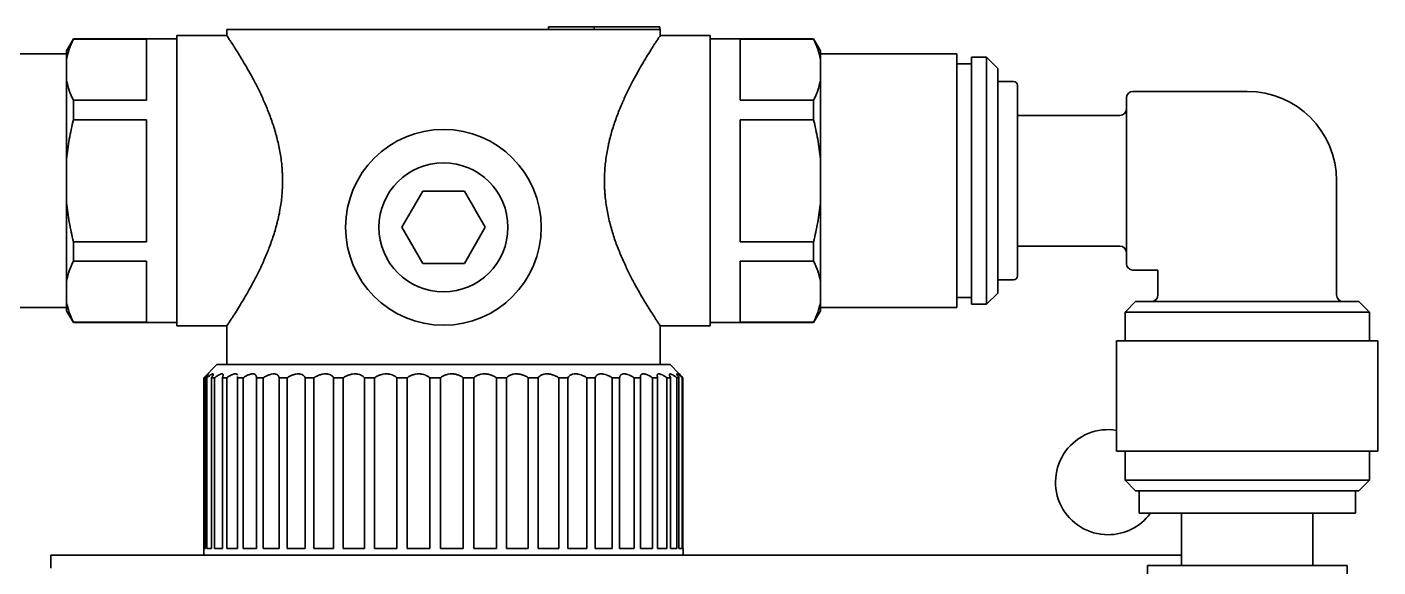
# Model space of a CAD drawing. Extents: x 6336 to 10269, y -393 to 2899.
# Drawn here: x 8598.8 to 8701.6, y 2146.5 to 2187.6 of the extents above; entities that cross this region are included whole.
import ezdxf

# ---------------------------------------------------------------- set-up
doc = ezdxf.new("R2010")
doc.units = 0
doc.header["$LTSCALE"] = 5
doc.layers.add('1', color=7, linetype='CONTINUOUS', true_color=0xffffff)

msp = doc.modelspace()

# ---------------------------------------------------------------- linework, layer by layer
at = {"layer": '1', "color": 7, "linetype": 'Continuous', "lineweight": 35}
for p, q in [((8610.17, 2164.88), (8610.17, 2186.98)), ((8613.97, 2186.98), (8610.17, 2186.98)), ((8646.94, 2187.43), (8613.97, 2187.43)), ((8613.97, 2187.43), (8613.97, 2186.98)), ((8638.48, 2187.63), (8641.94, 2187.63)), ((8638.48, 2187.43), (8638.48, 2187.63)), ((8641.94, 2187.63), (8646.94, 2187.63)), ((8641.94, 2187.43), (8641.94, 2187.63)), ((8646.94, 2187.63), (8646.94, 2187.43)), ((8646.94, 2187.43), (8646.97, 2187.43)), ((8646.97, 2186.98), (8646.97, 2187.43)), ((8650.77, 2186.98), (8646.97, 2186.98)), ((8650.77, 2175.93), (8650.77, 2186.98)), ((8602.3, 2186.73), (8601.77, 2185.82)), ((8601.77, 2185.82), (8601.77, 2185.2)), ((8602.3, 2186.73), (8602.3, 2186.69)), ((8610.17, 2186.73), (8602.3, 2186.73)), ((8607.87, 2186.69), (8602.3, 2186.69)), ((8607.87, 2182.05), (8607.87, 2186.69)), ((8658.65, 2186.73), (8650.77, 2186.73)), ((8653.07, 2186.69), (8653.07, 2182.05)), ((8653.07, 2186.69), (8658.65, 2186.69)), ((8659.17, 2185.82), (8658.65, 2186.73)), ((8658.65, 2186.69), (8658.65, 2186.73)), ((8659.17, 2185.82), (8659.17, 2185.2)), ((8601.77, 2185.58), (8591.37, 2185.58)), ((8601.77, 2183.54), (8601.77, 2185.2)), ((8669.57, 2185.58), (8659.17, 2185.58)), ((8659.17, 2185.2), (8659.17, 2183.54)), ((8669.57, 2166.28), (8669.57, 2185.58)), ((8670.67, 2184.83), (8669.57, 2184.83)), ((8670.67, 2166.53), (8670.67, 2185.33)), ((8671.82, 2185.33), (8670.67, 2185.33)), ((8671.82, 2166.53), (8671.82, 2185.33)), ((8672.67, 2184.48), (8671.82, 2185.33)), ((8672.67, 2167.38), (8672.67, 2184.48)), ((8601.77, 2183.54), (8601.77, 2177.59)), ((8659.17, 2177.59), (8659.17, 2183.54)), ((8673.87, 2183.48), (8672.67, 2183.48)), ((8674.17, 2183.18), (8674.17, 2168.68)), ((8691.67, 2182.73), (8682.97, 2182.73)), ((8602.3, 2182.05), (8607.87, 2182.05)), ((8602.3, 2182.05), (8602.3, 2180.57)), ((8658.65, 2182.05), (8653.07, 2182.05)), ((8658.65, 2180.57), (8658.65, 2182.05)), ((8682.47, 2169.63), (8682.47, 2182.23)), ((8681.97, 2180.9), (8674.17, 2180.9)), ((8602.3, 2180.57), (8607.87, 2180.57)), ((8607.87, 2171.28), (8607.87, 2180.57)), ((8653.07, 2180.57), (8653.07, 2171.28)), ((8653.07, 2180.57), (8658.65, 2180.57)), ((8601.77, 2174.26), (8601.77, 2177.59)), ((8659.17, 2177.59), (8659.17, 2174.26)), ((8650.77, 2164.88), (8650.77, 2175.93)), ((8698.47, 2167.23), (8698.47, 2175.93)), ((8627.3, 2172.38), (8628.89, 2175.13)), ((8628.89, 2175.13), (8632.06, 2175.13)), ((8632.06, 2175.13), (8633.65, 2172.38)), ((8601.77, 2174.26), (8601.77, 2168.32)), ((8659.17, 2168.32), (8659.17, 2174.26)), ((8628.89, 2169.63), (8627.3, 2172.38)), ((8633.65, 2172.38), (8632.06, 2169.63)), ((8607.87, 2171.28), (8602.3, 2171.28)), ((8602.3, 2171.28), (8602.3, 2169.8)), ((8658.65, 2171.28), (8653.07, 2171.28)), ((8658.65, 2169.8), (8658.65, 2171.28)), ((8674.17, 2170.95), (8681.97, 2170.95)), ((8602.3, 2169.8), (8607.87, 2169.8)), ((8607.87, 2165.16), (8607.87, 2169.8)), ((8632.06, 2169.63), (8628.89, 2169.63)), ((8653.07, 2169.8), (8653.07, 2165.16)), ((8658.65, 2169.8), (8653.07, 2169.8)), ((8601.77, 2166.65), (8601.77, 2168.32)), ((8659.17, 2168.32), (8659.17, 2166.65)), ((8672.67, 2168.38), (8673.87, 2168.38)), ((8682.97, 2169.13), (8684.87, 2169.13)), ((8684.87, 2169.13), (8684.87, 2167.23)), ((8671.82, 2166.53), (8672.67, 2167.38)), ((8591.37, 2166.28), (8601.77, 2166.28)), ((8601.77, 2166.03), (8601.77, 2166.65)), ((8659.17, 2166.03), (8659.17, 2166.65)), ((8659.17, 2166.28), (8669.57, 2166.28)), ((8669.57, 2167.03), (8670.67, 2167.03)), ((8670.67, 2166.53), (8671.82, 2166.53)), ((8683.17, 2166.73), (8682.37, 2165.93)), ((8700.17, 2166.73), (8683.17, 2166.73)), ((8700.97, 2165.93), (8700.17, 2166.73)), ((8601.77, 2166.03), (8602.3, 2165.13)), ((8658.65, 2165.13), (8659.17, 2166.03)), ((8682.37, 2165.93), (8682.37, 2163.73)), ((8682.37, 2165.93), (8700.97, 2165.93)), ((8700.97, 2163.73), (8700.97, 2165.93)), ((8607.87, 2165.16), (8602.3, 2165.16)), ((8602.3, 2165.13), (8602.3, 2165.16)), ((8602.3, 2165.13), (8610.17, 2165.13)), ((8610.17, 2164.88), (8613.97, 2164.88)), ((8613.97, 2164.88), (8613.97, 2161.93)), ((8646.97, 2164.88), (8650.77, 2164.88)), ((8646.97, 2161.93), (8646.97, 2164.88)), ((8650.77, 2165.13), (8658.65, 2165.13)), ((8653.07, 2165.16), (8658.65, 2165.16)), ((8658.65, 2165.16), (8658.65, 2165.13)), ((8701.62, 2163.73), (8681.72, 2163.73)), ((8681.72, 2163.73), (8681.72, 2155.33)), ((8701.62, 2155.33), (8701.62, 2163.73)), ((8613.22, 2161.93), (8612.22, 2160.93)), ((8647.72, 2161.93), (8613.22, 2161.93)), ((8648.42, 2161.23), (8647.72, 2161.93)), ((8612.22, 2160.93), (8612.22, 2147.43)), ((8612.22, 2160.93), (8612.23, 2160.93)), ((8612.23, 2147.93), (8612.23, 2160.93)), ((8612.35, 2160.93), (8612.35, 2147.93)), ((8612.46, 2160.93), (8612.35, 2160.93)), ((8612.46, 2147.93), (8612.46, 2160.93)), ((8612.82, 2160.93), (8612.82, 2147.93)), ((8613.04, 2160.93), (8612.82, 2160.93)), ((8613.04, 2147.93), (8613.04, 2160.93)), ((8613.64, 2160.93), (8613.64, 2147.93)), ((8613.97, 2160.93), (8613.64, 2160.93)), ((8613.97, 2147.93), (8613.97, 2160.93)), ((8614.79, 2160.93), (8614.79, 2147.93)), ((8615.21, 2160.93), (8614.79, 2160.93)), ((8615.21, 2147.93), (8615.21, 2160.93)), ((8616.24, 2160.93), (8616.24, 2147.93)), ((8616.75, 2160.93), (8616.24, 2160.93)), ((8616.75, 2147.93), (8616.75, 2160.93)), ((8617.97, 2160.93), (8617.97, 2147.93)), ((8618.56, 2160.93), (8617.97, 2160.93)), ((8618.56, 2147.93), (8618.56, 2160.93)), ((8619.94, 2160.93), (8619.94, 2147.93)), ((8620.6, 2160.93), (8619.94, 2160.93)), ((8620.6, 2147.93), (8620.6, 2160.93)), ((8622.11, 2160.93), (8622.11, 2147.93)), ((8622.84, 2160.93), (8622.11, 2160.93)), ((8622.84, 2147.93), (8622.84, 2160.93)), ((8624.45, 2160.93), (8624.45, 2147.93)), ((8625.22, 2160.93), (8624.45, 2160.93)), ((8625.22, 2147.93), (8625.22, 2160.93)), ((8626.91, 2160.93), (8626.91, 2147.93)), ((8627.7, 2160.93), (8626.91, 2160.93)), ((8627.7, 2147.93), (8627.7, 2160.93)), ((8629.43, 2160.93), (8629.43, 2147.93)), ((8630.24, 2160.93), (8629.43, 2160.93)), ((8630.24, 2147.93), (8630.24, 2160.93)), ((8632.78, 2160.93), (8631.98, 2160.93)), ((8631.98, 2160.93), (8631.98, 2147.93)), ((8632.78, 2147.93), (8632.78, 2160.93)), ((8634.5, 2160.93), (8634.5, 2147.93)), ((8635.28, 2160.93), (8634.5, 2160.93)), ((8635.28, 2147.93), (8635.28, 2160.93)), ((8636.93, 2160.93), (8636.93, 2147.93)), ((8637.68, 2160.93), (8636.93, 2160.93)), ((8637.68, 2147.93), (8637.68, 2160.93)), ((8639.25, 2160.93), (8639.25, 2147.93)), ((8639.94, 2160.93), (8639.25, 2160.93)), ((8639.94, 2147.93), (8639.94, 2160.93)), ((8641.39, 2160.93), (8641.39, 2147.93)), ((8642.02, 2160.93), (8641.39, 2160.93)), ((8642.02, 2147.93), (8642.02, 2160.93)), ((8643.32, 2160.93), (8643.32, 2147.93)), ((8643.88, 2160.93), (8643.32, 2160.93)), ((8643.88, 2147.93), (8643.88, 2160.93)), ((8645, 2160.93), (8645, 2147.93)), ((8645.47, 2160.93), (8645, 2160.93)), ((8645.47, 2147.93), (8645.47, 2160.93)), ((8646.39, 2160.93), (8646.39, 2147.93)), ((8646.77, 2160.93), (8646.39, 2160.93)), ((8646.77, 2147.93), (8646.77, 2160.93)), ((8647.48, 2160.93), (8647.48, 2147.93)), ((8647.76, 2160.93), (8647.48, 2160.93)), ((8647.76, 2147.93), (8647.76, 2160.93)), ((8648.24, 2160.93), (8648.24, 2147.93)), ((8648.4, 2160.93), (8648.24, 2160.93)), ((8648.4, 2147.93), (8648.4, 2160.93)), ((8648.65, 2160.93), (8648.65, 2147.93)), ((8648.7, 2160.93), (8648.65, 2160.93)), ((8648.7, 2147.93), (8648.7, 2160.93)), ((8681.72, 2155.33), (8701.62, 2155.33)), ((8682.37, 2155.33), (8682.37, 2153.13)), ((8700.97, 2153.13), (8700.97, 2155.33)), ((8691.67, 2153.13), (8682.37, 2153.13)), ((8682.37, 2153.13), (8683.17, 2152.33)), ((8700.97, 2153.13), (8691.67, 2153.13)), ((8700.17, 2152.33), (8700.97, 2153.13)), ((8700.17, 2152.33), (8683.17, 2152.33)), ((8683.45, 2150.63), (8683.45, 2152.33)), ((8699.9, 2152.33), (8699.9, 2150.63)), ((8686.67, 2150.62), (8686.67, 2146.63)), ((8696.67, 2146.63), (8696.67, 2150.62)), ((8612.35, 2147.93), (8612.23, 2147.93)), ((8612.82, 2147.93), (8612.46, 2147.93)), ((8613.64, 2147.93), (8613.04, 2147.93)), ((8614.79, 2147.93), (8613.97, 2147.93)), ((8616.24, 2147.93), (8615.21, 2147.93)), ((8617.97, 2147.93), (8616.75, 2147.93)), ((8619.94, 2147.93), (8618.56, 2147.93)), ((8622.11, 2147.93), (8620.6, 2147.93)), ((8624.45, 2147.93), (8622.84, 2147.93)), ((8626.91, 2147.93), (8625.22, 2147.93)), ((8629.43, 2147.93), (8627.7, 2147.93)), ((8631.98, 2147.93), (8630.24, 2147.93)), ((8634.5, 2147.93), (8632.78, 2147.93)), ((8636.93, 2147.93), (8635.28, 2147.93)), ((8639.25, 2147.93), (8637.68, 2147.93)), ((8641.39, 2147.93), (8639.94, 2147.93)), ((8643.32, 2147.93), (8642.02, 2147.93)), ((8645, 2147.93), (8643.88, 2147.93)), ((8646.39, 2147.93), (8645.47, 2147.93)), ((8647.48, 2147.93), (8646.77, 2147.93)), ((8648.24, 2147.93), (8647.76, 2147.93)), ((8648.65, 2147.93), (8648.4, 2147.93)), ((8648.72, 2147.93), (8648.7, 2147.93)), ((8648.72, 2147.43), (8648.72, 2147.93)), ((8600.57, 2147.43), (8620.57, 2147.43)), ((8600.57, 2146.43), (8600.57, 2147.43)), ((8620.57, 2147.43), (8632.85, 2147.43)), ((8632.85, 2147.43), (8653.92, 2147.43)), ((8653.92, 2147.43), (8686.67, 2147.43)), ((8684.07, 2146.63), (8699.27, 2146.63)), ((8684.07, 2146.63), (8684.07, 2145.03)), ((8699.27, 2145.03), (8699.27, 2146.63))]:
    msp.add_line(p, q, dxfattribs=at)
for radius in [7.45, 4.91]:
    msp.add_circle((8630.47, 2172.38), radius, dxfattribs=at)
for centre, radius, start, end in [((8673.87, 2183.18), 0.3, 0, 90), ((8682.97, 2182.23), 0.5, 90, 180), ((8691.67, 2175.93), 6.8, 0, 90), ((8681.97, 2181.4), 0.5, 270, 0), ((8681.97, 2170.45), 0.5, 0, 90), ((8682.97, 2169.63), 0.5, 180, 270), ((8673.87, 2168.68), 0.3, 270, 0), ((8684.37, 2167.23), 0.5, 270, 0), ((8698.97, 2167.23), 0.5, 180, 270), ((8681.07, 2152.98), 4, 80.6512, 270), ((8681.07, 2152.98), 4, 270, 323.3306)]:
    msp.add_arc(centre, radius, start, end, dxfattribs=at)
for points, knots in [([(8613.97, 2186.98), (8613.97, 2186.98), (8613.99, 2186.96), (8614.04, 2186.88), (8614.07, 2186.83), (8614.15, 2186.71), (8614.17, 2186.67), (8614.22, 2186.6), (8614.24, 2186.57), (8614.27, 2186.53), (8614.29, 2186.5), (8614.3, 2186.49), (8614.38, 2186.36), (8614.46, 2186.24), (8614.64, 2185.95), (8614.74, 2185.8), (8614.9, 2185.54), (8614.95, 2185.45), (8615.04, 2185.31), (8615.08, 2185.24), (8615.13, 2185.16), (8615.16, 2185.11), (8615.17, 2185.09), (8615.31, 2184.86), (8615.43, 2184.65), (8615.69, 2184.2), (8615.82, 2183.97), (8616.08, 2183.47), (8616.22, 2183.21), (8616.39, 2182.87), (8616.42, 2182.8), (8616.49, 2182.67), (8616.59, 2182.46), (8616.69, 2182.24), (8616.88, 2181.81), (8617.01, 2181.51), (8617.25, 2180.89), (8617.37, 2180.57), (8617.54, 2180.08), (8617.59, 2179.91), (8617.66, 2179.66), (8617.69, 2179.57), (8617.72, 2179.44), (8617.74, 2179.4), (8617.76, 2179.31), (8617.77, 2179.27), (8617.87, 2178.88), (8617.95, 2178.52), (8618.08, 2177.8), (8618.13, 2177.44), (8618.18, 2176.97), (8618.18, 2176.88), (8618.2, 2176.69), (8618.2, 2176.6), (8618.21, 2176.31), (8618.22, 2176.12), (8618.22, 2175.75), (8618.22, 2175.56), (8618.2, 2175.18), (8618.19, 2175), (8618.14, 2174.44), (8618.09, 2174.08), (8617.99, 2173.54), (8617.96, 2173.36), (8617.9, 2173.09), (8617.88, 2173.01), (8617.83, 2172.83), (8617.81, 2172.74), (8617.7, 2172.3), (8617.6, 2171.96), (8617.38, 2171.31), (8617.26, 2170.98), (8617.08, 2170.52), (8617.02, 2170.36), (8616.92, 2170.14), (8616.89, 2170.06), (8616.82, 2169.91), (8616.79, 2169.84), (8616.63, 2169.47), (8616.49, 2169.19), (8616.23, 2168.65), (8616.09, 2168.39), (8615.83, 2167.9), (8615.69, 2167.66), (8615.55, 2167.41), (8615.53, 2167.38), (8615.5, 2167.32), (8615.45, 2167.24), (8615.34, 2167.05), (8615.25, 2166.89), (8615.07, 2166.6), (8614.96, 2166.41), (8614.75, 2166.07), (8614.65, 2165.91), (8614.51, 2165.7), (8614.47, 2165.63), (8614.41, 2165.53), (8614.39, 2165.5), (8614.36, 2165.46), (8614.35, 2165.44), (8614.33, 2165.42), (8614.25, 2165.29), (8614.18, 2165.18), (8614.08, 2165.03), (8614.04, 2164.98), (8613.99, 2164.9), (8613.97, 2164.88), (8613.97, 2164.88), (8613.97, 2164.88), (8613.97, 2164.88)], [0, 0, 0, 0, 0.031229, 0.031229, 0.062459, 0.062459, 0.078074, 0.078074, 0.085881, 0.089785, 0.089785, 0.093688, 0.093688, 0.124918, 0.124918, 0.156147, 0.156147, 0.171762, 0.171762, 0.179569, 0.183473, 0.183473, 0.187377, 0.187377, 0.218606, 0.218606, 0.249836, 0.249836, 0.281065, 0.281065, 0.288872, 0.288872, 0.29668, 0.312294, 0.312294, 0.343524, 0.343524, 0.374753, 0.374753, 0.390368, 0.390368, 0.398175, 0.398175, 0.402079, 0.402079, 0.405983, 0.405983, 0.437212, 0.437212, 0.468442, 0.468442, 0.476249, 0.476249, 0.484056, 0.484056, 0.499671, 0.499671, 0.515286, 0.515286, 0.5309, 0.5309, 0.56213, 0.56213, 0.577745, 0.577745, 0.585552, 0.585552, 0.593359, 0.593359, 0.624589, 0.624589, 0.655818, 0.655818, 0.671433, 0.671433, 0.67924, 0.67924, 0.687048, 0.687048, 0.718277, 0.718277, 0.749507, 0.749507, 0.780736, 0.780736, 0.78464, 0.78464, 0.788543, 0.796351, 0.811965, 0.811965, 0.843195, 0.843195, 0.874424, 0.874424, 0.890039, 0.890039, 0.897846, 0.897846, 0.90175, 0.90175, 0.905654, 0.936883, 0.936883, 0.968113, 0.968113, 0.999342, 0.999342, 1, 1, 1, 1]), ([(8646.97, 2164.88), (8646.97, 2164.88), (8646.96, 2164.9), (8646.91, 2164.97), (8646.87, 2165.03), (8646.8, 2165.14), (8646.77, 2165.18), (8646.73, 2165.25), (8646.7, 2165.29), (8646.68, 2165.32), (8646.66, 2165.35), (8646.65, 2165.36), (8646.57, 2165.49), (8646.49, 2165.62), (8646.31, 2165.9), (8646.21, 2166.06), (8646.05, 2166.31), (8645.99, 2166.4), (8645.91, 2166.54), (8645.86, 2166.61), (8645.82, 2166.69), (8645.79, 2166.74), (8645.77, 2166.76), (8645.64, 2166.99), (8645.51, 2167.2), (8645.26, 2167.65), (8645.13, 2167.89), (8644.86, 2168.38), (8644.73, 2168.64), (8644.56, 2168.98), (8644.52, 2169.05), (8644.46, 2169.19), (8644.36, 2169.4), (8644.26, 2169.61), (8644.06, 2170.04), (8643.94, 2170.34), (8643.69, 2170.96), (8643.57, 2171.28), (8643.41, 2171.77), (8643.36, 2171.94), (8643.28, 2172.19), (8643.26, 2172.28), (8643.22, 2172.41), (8643.21, 2172.45), (8643.19, 2172.54), (8643.17, 2172.58), (8643.07, 2172.97), (8642.99, 2173.33), (8642.86, 2174.05), (8642.81, 2174.42), (8642.77, 2174.88), (8642.76, 2174.97), (8642.75, 2175.16), (8642.74, 2175.25), (8642.73, 2175.54), (8642.73, 2175.73), (8642.73, 2176.11), (8642.73, 2176.29), (8642.75, 2176.67), (8642.76, 2176.85), (8642.81, 2177.41), (8642.86, 2177.77), (8642.96, 2178.31), (8642.99, 2178.49), (8643.05, 2178.76), (8643.07, 2178.85), (8643.11, 2179.02), (8643.13, 2179.11), (8643.25, 2179.55), (8643.35, 2179.89), (8643.57, 2180.55), (8643.68, 2180.87), (8643.87, 2181.33), (8643.93, 2181.49), (8644.02, 2181.72), (8644.06, 2181.79), (8644.12, 2181.94), (8644.16, 2182.01), (8644.32, 2182.38), (8644.45, 2182.66), (8644.72, 2183.2), (8644.85, 2183.46), (8645.12, 2183.95), (8645.25, 2184.19), (8645.4, 2184.45), (8645.41, 2184.48), (8645.45, 2184.53), (8645.49, 2184.61), (8645.6, 2184.8), (8645.7, 2184.96), (8645.87, 2185.26), (8645.99, 2185.44), (8646.2, 2185.78), (8646.3, 2185.94), (8646.43, 2186.15), (8646.48, 2186.22), (8646.54, 2186.32), (8646.56, 2186.35), (8646.59, 2186.39), (8646.6, 2186.41), (8646.62, 2186.44), (8646.7, 2186.56), (8646.77, 2186.67), (8646.87, 2186.82), (8646.91, 2186.88), (8646.96, 2186.95), (8646.97, 2186.98), (8646.97, 2186.98), (8646.97, 2186.98), (8646.97, 2186.98)], [0, 0, 0, 0, 0.031229, 0.031229, 0.062459, 0.062459, 0.078074, 0.078074, 0.085881, 0.089785, 0.089785, 0.093688, 0.093688, 0.124918, 0.124918, 0.156147, 0.156147, 0.171762, 0.171762, 0.179569, 0.183473, 0.183473, 0.187377, 0.187377, 0.218606, 0.218606, 0.249836, 0.249836, 0.281065, 0.281065, 0.288872, 0.288872, 0.29668, 0.312294, 0.312294, 0.343524, 0.343524, 0.374753, 0.374753, 0.390368, 0.390368, 0.398175, 0.398175, 0.402079, 0.402079, 0.405983, 0.405983, 0.437212, 0.437212, 0.468442, 0.468442, 0.476249, 0.476249, 0.484056, 0.484056, 0.499671, 0.499671, 0.515286, 0.515286, 0.530901, 0.530901, 0.56213, 0.56213, 0.577745, 0.577745, 0.585552, 0.585552, 0.593359, 0.593359, 0.624589, 0.624589, 0.655818, 0.655818, 0.671433, 0.671433, 0.67924, 0.67924, 0.687048, 0.687048, 0.718277, 0.718277, 0.749507, 0.749507, 0.780736, 0.780736, 0.78464, 0.78464, 0.788543, 0.796351, 0.811965, 0.811965, 0.843195, 0.843195, 0.874424, 0.874424, 0.890039, 0.890039, 0.897846, 0.897846, 0.90175, 0.90175, 0.905654, 0.936883, 0.936883, 0.968113, 0.968113, 0.999342, 0.999342, 1, 1, 1, 1]), ([(8602.3, 2186.69), (8602.18, 2186.45), (8602.07, 2186.2), (8601.89, 2185.7), (8601.82, 2185.45), (8601.77, 2185.2)], [0, 0, 0, 0, 0.5, 0.5, 1, 1, 1, 1]), ([(8659.17, 2185.2), (8659.12, 2185.45), (8659.05, 2185.7), (8658.88, 2186.2), (8658.77, 2186.45), (8658.65, 2186.69)], [0, 0, 0, 0, 0.5, 0.5, 1, 1, 1, 1]), ([(8601.77, 2183.54), (8601.82, 2183.29), (8601.89, 2183.04), (8602.07, 2182.54), (8602.18, 2182.29), (8602.3, 2182.05)], [0, 0, 0, 0, 0.5, 0.5, 1, 1, 1, 1]), ([(8658.65, 2182.05), (8658.77, 2182.29), (8658.88, 2182.54), (8659.05, 2183.04), (8659.12, 2183.29), (8659.17, 2183.54)], [0, 0, 0, 0, 0.5, 0.5, 1, 1, 1, 1]), ([(8602.3, 2180.57), (8602.18, 2180.08), (8602.07, 2179.59), (8601.89, 2178.59), (8601.82, 2178.09), (8601.77, 2177.59)], [0, 0, 0, 0, 0.5, 0.5, 1, 1, 1, 1]), ([(8659.17, 2177.59), (8659.12, 2178.09), (8659.05, 2178.59), (8658.88, 2179.59), (8658.77, 2180.08), (8658.65, 2180.57)], [0, 0, 0, 0, 0.5, 0.5, 1, 1, 1, 1]), ([(8601.77, 2174.26), (8601.82, 2173.76), (8601.89, 2173.26), (8602.07, 2172.26), (8602.18, 2171.77), (8602.3, 2171.28)], [0, 0, 0, 0, 0.5, 0.5, 1, 1, 1, 1]), ([(8658.65, 2171.28), (8658.77, 2171.77), (8658.88, 2172.26), (8659.05, 2173.26), (8659.12, 2173.76), (8659.17, 2174.26)], [0, 0, 0, 0, 0.5, 0.5, 1, 1, 1, 1]), ([(8602.3, 2169.8), (8602.18, 2169.56), (8602.07, 2169.31), (8601.89, 2168.82), (8601.82, 2168.57), (8601.77, 2168.32)], [0, 0, 0, 0, 0.5, 0.5, 1, 1, 1, 1]), ([(8659.17, 2168.32), (8659.12, 2168.57), (8659.05, 2168.82), (8658.88, 2169.31), (8658.77, 2169.56), (8658.65, 2169.8)], [0, 0, 0, 0, 0.5, 0.5, 1, 1, 1, 1]), ([(8601.77, 2166.65), (8601.82, 2166.4), (8601.89, 2166.15), (8602.07, 2165.65), (8602.18, 2165.41), (8602.3, 2165.16)], [0, 0, 0, 0, 0.5, 0.5, 1, 1, 1, 1]), ([(8658.65, 2165.16), (8658.77, 2165.41), (8658.88, 2165.65), (8659.05, 2166.15), (8659.12, 2166.4), (8659.17, 2166.65)], [0, 0, 0, 0, 0.5, 0.5, 1, 1, 1, 1]), ([(8612.35, 2160.93), (8612.39, 2160.97), (8612.42, 2161.01), (8612.46, 2161.06), (8612.48, 2161.08), (8612.49, 2161.11), (8612.5, 2161.11), (8612.51, 2161.13), (8612.52, 2161.14), (8612.54, 2161.17), (8612.56, 2161.19), (8612.57, 2161.21), (8612.57, 2161.22), (8612.57, 2161.22), (8612.57, 2161.22), (8612.57, 2161.23), (8612.57, 2161.23), (8612.56, 2161.23), (8612.55, 2161.22), (8612.53, 2161.2), (8612.52, 2161.2), (8612.51, 2161.19), (8612.49, 2161.17), (8612.47, 2161.16), (8612.44, 2161.13), (8612.43, 2161.11), (8612.39, 2161.08), (8612.37, 2161.06), (8612.31, 2161.01), (8612.27, 2160.97), (8612.23, 2160.93)], [0, 0, 0, 0, 0.125, 0.125, 0.1875, 0.1875, 0.21875, 0.21875, 0.25, 0.25, 0.375, 0.375, 0.4375, 0.4375, 0.46875, 0.46875, 0.5, 0.5, 0.625, 0.625, 0.65625, 0.65625, 0.6875, 0.75, 0.75, 0.8125, 0.8125, 0.875, 0.875, 1, 1, 1, 1]), ([(8612.82, 2160.93), (8612.85, 2160.97), (8612.88, 2161.01), (8612.9, 2161.06), (8612.91, 2161.08), (8612.92, 2161.11), (8612.93, 2161.11), (8612.93, 2161.13), (8612.94, 2161.14), (8612.95, 2161.17), (8612.95, 2161.19), (8612.94, 2161.21), (8612.94, 2161.22), (8612.93, 2161.22), (8612.93, 2161.22), (8612.92, 2161.23), (8612.92, 2161.23), (8612.9, 2161.23), (8612.87, 2161.22), (8612.84, 2161.2), (8612.83, 2161.2), (8612.81, 2161.19), (8612.79, 2161.17), (8612.76, 2161.16), (8612.72, 2161.13), (8612.7, 2161.11), (8612.66, 2161.08), (8612.63, 2161.06), (8612.56, 2161.01), (8612.51, 2160.97), (8612.46, 2160.93)], [0, 0, 0, 0, 0.125, 0.125, 0.1875, 0.1875, 0.21875, 0.21875, 0.25, 0.25, 0.375, 0.375, 0.4375, 0.4375, 0.46875, 0.46875, 0.5, 0.5, 0.625, 0.625, 0.65625, 0.65625, 0.6875, 0.75, 0.75, 0.8125, 0.8125, 0.875, 0.875, 1, 1, 1, 1]), ([(8613.64, 2160.93), (8613.66, 2160.97), (8613.67, 2161.01), (8613.69, 2161.06), (8613.69, 2161.08), (8613.69, 2161.11), (8613.7, 2161.11), (8613.7, 2161.13), (8613.7, 2161.14), (8613.69, 2161.17), (8613.69, 2161.19), (8613.66, 2161.21), (8613.65, 2161.22), (8613.64, 2161.22), (8613.63, 2161.22), (8613.62, 2161.23), (8613.61, 2161.23), (8613.58, 2161.23), (8613.54, 2161.22), (8613.49, 2161.2), (8613.48, 2161.2), (8613.46, 2161.19), (8613.43, 2161.17), (8613.39, 2161.16), (8613.35, 2161.13), (8613.32, 2161.11), (8613.27, 2161.08), (8613.24, 2161.06), (8613.16, 2161.01), (8613.1, 2160.97), (8613.04, 2160.93)], [0, 0, 0, 0, 0.125, 0.125, 0.1875, 0.1875, 0.21875, 0.21875, 0.25, 0.25, 0.375, 0.375, 0.4375, 0.4375, 0.46875, 0.46875, 0.5, 0.5, 0.625, 0.625, 0.65625, 0.65625, 0.6875, 0.75, 0.75, 0.8125, 0.8125, 0.875, 0.875, 1, 1, 1, 1]), ([(8614.79, 2161.12), (8614.78, 2161.13), (8614.78, 2161.14), (8614.77, 2161.17), (8614.75, 2161.19), (8614.71, 2161.21), (8614.69, 2161.22), (8614.67, 2161.22), (8614.66, 2161.22), (8614.64, 2161.23), (8614.63, 2161.23), (8614.59, 2161.23), (8614.54, 2161.22), (8614.48, 2161.2), (8614.47, 2161.2), (8614.44, 2161.19), (8614.4, 2161.17), (8614.36, 2161.16), (8614.3, 2161.13), (8614.27, 2161.11), (8614.22, 2161.08), (8614.19, 2161.06), (8614.09, 2161.01), (8614.03, 2160.97), (8613.97, 2160.93)], [0, 0, 0, 0, 0.038002, 0.038002, 0.198335, 0.198335, 0.278501, 0.278501, 0.318585, 0.318585, 0.358668, 0.358668, 0.519001, 0.519001, 0.559084, 0.559084, 0.599167, 0.679334, 0.679334, 0.7595, 0.7595, 0.839667, 0.839667, 1, 1, 1, 1]), ([(8616.24, 2160.93), (8616.24, 2160.97), (8616.23, 2161.01), (8616.21, 2161.06), (8616.21, 2161.08), (8616.19, 2161.11), (8616.19, 2161.11), (8616.18, 2161.13), (8616.17, 2161.14), (8616.15, 2161.17), (8616.12, 2161.19), (8616.06, 2161.21), (8616.04, 2161.22), (8616.01, 2161.22), (8616, 2161.22), (8615.98, 2161.23), (8615.96, 2161.23), (8615.9, 2161.23), (8615.85, 2161.22), (8615.78, 2161.2), (8615.76, 2161.2), (8615.73, 2161.19), (8615.69, 2161.17), (8615.64, 2161.16), (8615.58, 2161.13), (8615.54, 2161.11), (8615.48, 2161.08), (8615.45, 2161.06), (8615.35, 2161.01), (8615.28, 2160.97), (8615.21, 2160.93)], [0, 0, 0, 0, 0.125, 0.125, 0.1875, 0.1875, 0.21875, 0.21875, 0.25, 0.25, 0.375, 0.375, 0.4375, 0.4375, 0.46875, 0.46875, 0.5, 0.5, 0.625, 0.625, 0.65625, 0.65625, 0.6875, 0.75, 0.75, 0.8125, 0.8125, 0.875, 0.875, 1, 1, 1, 1]), ([(8617.97, 2160.93), (8617.95, 2160.97), (8617.94, 2161.01), (8617.91, 2161.06), (8617.9, 2161.08), (8617.88, 2161.11), (8617.87, 2161.11), (8617.85, 2161.13), (8617.84, 2161.14), (8617.8, 2161.17), (8617.76, 2161.19), (8617.69, 2161.21), (8617.67, 2161.22), (8617.63, 2161.22), (8617.62, 2161.22), (8617.59, 2161.23), (8617.58, 2161.23), (8617.5, 2161.23), (8617.44, 2161.22), (8617.36, 2161.2), (8617.34, 2161.2), (8617.31, 2161.19), (8617.26, 2161.17), (8617.21, 2161.16), (8617.14, 2161.13), (8617.1, 2161.11), (8617.03, 2161.08), (8617, 2161.06), (8616.89, 2161.01), (8616.82, 2160.97), (8616.75, 2160.93)], [0, 0, 0, 0, 0.125, 0.125, 0.1875, 0.1875, 0.21875, 0.21875, 0.25, 0.25, 0.375, 0.375, 0.4375, 0.4375, 0.46875, 0.46875, 0.5, 0.5, 0.625, 0.625, 0.65625, 0.65625, 0.6875, 0.75, 0.75, 0.8125, 0.8125, 0.875, 0.875, 1, 1, 1, 1]), ([(8619.94, 2160.93), (8619.92, 2160.97), (8619.89, 2161.01), (8619.85, 2161.06), (8619.83, 2161.08), (8619.8, 2161.11), (8619.79, 2161.11), (8619.77, 2161.13), (8619.76, 2161.14), (8619.71, 2161.17), (8619.66, 2161.19), (8619.58, 2161.21), (8619.55, 2161.22), (8619.5, 2161.22), (8619.49, 2161.22), (8619.46, 2161.23), (8619.44, 2161.23), (8619.36, 2161.23), (8619.29, 2161.22), (8619.2, 2161.2), (8619.18, 2161.2), (8619.15, 2161.19), (8619.09, 2161.17), (8619.04, 2161.16), (8618.96, 2161.13), (8618.93, 2161.11), (8618.85, 2161.08), (8618.81, 2161.06), (8618.71, 2161.01), (8618.63, 2160.97), (8618.56, 2160.93)], [0, 0, 0, 0, 0.125, 0.125, 0.1875, 0.1875, 0.21875, 0.21875, 0.25, 0.25, 0.375, 0.375, 0.4375, 0.4375, 0.46875, 0.46875, 0.5, 0.5, 0.625, 0.625, 0.65625, 0.65625, 0.6875, 0.75, 0.75, 0.8125, 0.8125, 0.875, 0.875, 1, 1, 1, 1]), ([(8622.11, 2160.93), (8622.08, 2160.97), (8622.05, 2161.01), (8621.99, 2161.06), (8621.97, 2161.08), (8621.93, 2161.11), (8621.92, 2161.11), (8621.9, 2161.13), (8621.89, 2161.14), (8621.82, 2161.17), (8621.76, 2161.19), (8621.67, 2161.21), (8621.64, 2161.22), (8621.59, 2161.22), (8621.57, 2161.22), (8621.53, 2161.23), (8621.52, 2161.23), (8621.43, 2161.23), (8621.35, 2161.22), (8621.26, 2161.2), (8621.24, 2161.2), (8621.2, 2161.19), (8621.14, 2161.17), (8621.09, 2161.16), (8621.01, 2161.13), (8620.97, 2161.11), (8620.89, 2161.08), (8620.86, 2161.06), (8620.75, 2161.01), (8620.67, 2160.97), (8620.6, 2160.93)], [0, 0, 0, 0, 0.125, 0.125, 0.1875, 0.1875, 0.21875, 0.21875, 0.25, 0.25, 0.375, 0.375, 0.4375, 0.4375, 0.46875, 0.46875, 0.5, 0.5, 0.625, 0.625, 0.65625, 0.65625, 0.6875, 0.75, 0.75, 0.8125, 0.8125, 0.875, 0.875, 1, 1, 1, 1]), ([(8624.45, 2160.93), (8624.41, 2160.97), (8624.37, 2161.01), (8624.3, 2161.06), (8624.27, 2161.08), (8624.23, 2161.11), (8624.22, 2161.11), (8624.19, 2161.13), (8624.18, 2161.14), (8624.1, 2161.17), (8624.04, 2161.19), (8623.94, 2161.21), (8623.9, 2161.22), (8623.84, 2161.22), (8623.83, 2161.22), (8623.79, 2161.23), (8623.77, 2161.23), (8623.67, 2161.23), (8623.6, 2161.22), (8623.5, 2161.2), (8623.48, 2161.2), (8623.44, 2161.19), (8623.38, 2161.17), (8623.32, 2161.16), (8623.24, 2161.13), (8623.2, 2161.11), (8623.12, 2161.08), (8623.09, 2161.06), (8622.98, 2161.01), (8622.9, 2160.97), (8622.84, 2160.93)], [0, 0, 0, 0, 0.125, 0.125, 0.1875, 0.1875, 0.21875, 0.21875, 0.25, 0.25, 0.375, 0.375, 0.4375, 0.4375, 0.46875, 0.46875, 0.5, 0.5, 0.625, 0.625, 0.65625, 0.65625, 0.6875, 0.75, 0.75, 0.8125, 0.8125, 0.875, 0.875, 1, 1, 1, 1]), ([(8626.91, 2160.93), (8626.86, 2160.97), (8626.81, 2161.01), (8626.73, 2161.06), (8626.7, 2161.08), (8626.65, 2161.11), (8626.64, 2161.11), (8626.61, 2161.13), (8626.59, 2161.14), (8626.51, 2161.17), (8626.44, 2161.19), (8626.33, 2161.21), (8626.29, 2161.22), (8626.23, 2161.22), (8626.21, 2161.22), (8626.17, 2161.23), (8626.15, 2161.23), (8626.05, 2161.23), (8625.97, 2161.22), (8625.87, 2161.2), (8625.85, 2161.2), (8625.81, 2161.19), (8625.75, 2161.17), (8625.69, 2161.16), (8625.61, 2161.13), (8625.57, 2161.11), (8625.5, 2161.08), (8625.46, 2161.06), (8625.35, 2161.01), (8625.28, 2160.97), (8625.22, 2160.93)], [0, 0, 0, 0, 0.125, 0.125, 0.1875, 0.1875, 0.21875, 0.21875, 0.25, 0.25, 0.375, 0.375, 0.4375, 0.4375, 0.46875, 0.46875, 0.5, 0.5, 0.625, 0.625, 0.65625, 0.65625, 0.6875, 0.75, 0.75, 0.8125, 0.8125, 0.875, 0.875, 1, 1, 1, 1]), ([(8629.43, 2160.93), (8629.38, 2160.97), (8629.32, 2161.01), (8629.23, 2161.06), (8629.2, 2161.08), (8629.15, 2161.11), (8629.13, 2161.11), (8629.1, 2161.13), (8629.08, 2161.14), (8628.99, 2161.17), (8628.92, 2161.19), (8628.8, 2161.21), (8628.76, 2161.22), (8628.7, 2161.22), (8628.68, 2161.22), (8628.64, 2161.23), (8628.62, 2161.23), (8628.52, 2161.23), (8628.43, 2161.22), (8628.33, 2161.2), (8628.31, 2161.2), (8628.27, 2161.19), (8628.21, 2161.17), (8628.15, 2161.16), (8628.08, 2161.13), (8628.04, 2161.11), (8627.97, 2161.08), (8627.93, 2161.06), (8627.83, 2161.01), (8627.76, 2160.97), (8627.7, 2160.93)], [0, 0, 0, 0, 0.125, 0.125, 0.1875, 0.1875, 0.21875, 0.21875, 0.25, 0.25, 0.375, 0.375, 0.4375, 0.4375, 0.46875, 0.46875, 0.5, 0.5, 0.625, 0.625, 0.65625, 0.65625, 0.6875, 0.75, 0.75, 0.8125, 0.8125, 0.875, 0.875, 1, 1, 1, 1]), ([(8631.98, 2160.93), (8631.92, 2160.97), (8631.86, 2161.01), (8631.76, 2161.06), (8631.72, 2161.08), (8631.67, 2161.11), (8631.65, 2161.11), (8631.62, 2161.13), (8631.6, 2161.14), (8631.5, 2161.17), (8631.43, 2161.19), (8631.31, 2161.21), (8631.27, 2161.22), (8631.2, 2161.22), (8631.18, 2161.22), (8631.14, 2161.23), (8631.12, 2161.23), (8631.02, 2161.23), (8630.94, 2161.22), (8630.84, 2161.2), (8630.82, 2161.2), (8630.78, 2161.19), (8630.72, 2161.17), (8630.66, 2161.16), (8630.59, 2161.13), (8630.55, 2161.11), (8630.48, 2161.08), (8630.45, 2161.06), (8630.35, 2161.01), (8630.29, 2160.97), (8630.24, 2160.93)], [0, 0, 0, 0, 0.125, 0.125, 0.1875, 0.1875, 0.21875, 0.21875, 0.25, 0.25, 0.375, 0.375, 0.4375, 0.4375, 0.46875, 0.46875, 0.5, 0.5, 0.625, 0.625, 0.65625, 0.65625, 0.6875, 0.75, 0.75, 0.8125, 0.8125, 0.875, 0.875, 1, 1, 1, 1]), ([(8634.5, 2160.93), (8634.43, 2160.97), (8634.37, 2161.01), (8634.26, 2161.06), (8634.22, 2161.08), (8634.17, 2161.11), (8634.15, 2161.11), (8634.11, 2161.13), (8634.09, 2161.14), (8634, 2161.17), (8633.92, 2161.19), (8633.8, 2161.21), (8633.76, 2161.22), (8633.69, 2161.22), (8633.67, 2161.22), (8633.63, 2161.23), (8633.61, 2161.23), (8633.51, 2161.23), (8633.43, 2161.22), (8633.33, 2161.2), (8633.32, 2161.2), (8633.28, 2161.19), (8633.22, 2161.17), (8633.17, 2161.16), (8633.1, 2161.13), (8633.07, 2161.11), (8633, 2161.08), (8632.97, 2161.06), (8632.88, 2161.01), (8632.83, 2160.97), (8632.78, 2160.93)], [0, 0, 0, 0, 0.125, 0.125, 0.1875, 0.1875, 0.21875, 0.21875, 0.25, 0.25, 0.375, 0.375, 0.4375, 0.4375, 0.46875, 0.46875, 0.5, 0.5, 0.625, 0.625, 0.65625, 0.65625, 0.6875, 0.75, 0.75, 0.8125, 0.8125, 0.875, 0.875, 1, 1, 1, 1]), ([(8636.93, 2160.93), (8636.87, 2160.97), (8636.8, 2161.01), (8636.69, 2161.06), (8636.65, 2161.08), (8636.59, 2161.11), (8636.58, 2161.11), (8636.54, 2161.13), (8636.52, 2161.14), (8636.42, 2161.17), (8636.34, 2161.19), (8636.22, 2161.21), (8636.18, 2161.22), (8636.12, 2161.22), (8636.1, 2161.22), (8636.06, 2161.23), (8636.04, 2161.23), (8635.94, 2161.23), (8635.87, 2161.22), (8635.78, 2161.2), (8635.76, 2161.2), (8635.72, 2161.19), (8635.67, 2161.17), (8635.62, 2161.16), (8635.56, 2161.13), (8635.53, 2161.11), (8635.47, 2161.08), (8635.44, 2161.06), (8635.37, 2161.01), (8635.32, 2160.97), (8635.28, 2160.93)], [0, 0, 0, 0, 0.125, 0.125, 0.1875, 0.1875, 0.21875, 0.21875, 0.25, 0.25, 0.375, 0.375, 0.4375, 0.4375, 0.46875, 0.46875, 0.5, 0.5, 0.625, 0.625, 0.65625, 0.65625, 0.6875, 0.75, 0.75, 0.8125, 0.8125, 0.875, 0.875, 1, 1, 1, 1]), ([(8639.25, 2160.93), (8639.18, 2160.97), (8639.11, 2161.01), (8639, 2161.06), (8638.96, 2161.08), (8638.9, 2161.11), (8638.88, 2161.11), (8638.84, 2161.13), (8638.82, 2161.14), (8638.73, 2161.17), (8638.65, 2161.19), (8638.53, 2161.21), (8638.5, 2161.22), (8638.44, 2161.22), (8638.42, 2161.22), (8638.38, 2161.23), (8638.36, 2161.23), (8638.27, 2161.23), (8638.2, 2161.22), (8638.12, 2161.2), (8638.1, 2161.2), (8638.07, 2161.19), (8638.02, 2161.17), (8637.98, 2161.16), (8637.92, 2161.13), (8637.89, 2161.11), (8637.84, 2161.08), (8637.82, 2161.06), (8637.75, 2161.01), (8637.71, 2160.97), (8637.68, 2160.93)], [0, 0, 0, 0, 0.125, 0.125, 0.1875, 0.1875, 0.21875, 0.21875, 0.25, 0.25, 0.375, 0.375, 0.4375, 0.4375, 0.46875, 0.46875, 0.5, 0.5, 0.625, 0.625, 0.65625, 0.65625, 0.6875, 0.75, 0.75, 0.8125, 0.8125, 0.875, 0.875, 1, 1, 1, 1]), ([(8641.39, 2160.93), (8641.32, 2160.97), (8641.25, 2161.01), (8641.14, 2161.06), (8641.1, 2161.08), (8641.04, 2161.11), (8641.02, 2161.11), (8640.99, 2161.13), (8640.97, 2161.14), (8640.87, 2161.17), (8640.8, 2161.19), (8640.69, 2161.21), (8640.65, 2161.22), (8640.6, 2161.22), (8640.58, 2161.22), (8640.55, 2161.23), (8640.53, 2161.23), (8640.44, 2161.23), (8640.38, 2161.22), (8640.31, 2161.2), (8640.29, 2161.2), (8640.26, 2161.19), (8640.22, 2161.17), (8640.18, 2161.16), (8640.14, 2161.13), (8640.11, 2161.11), (8640.07, 2161.08), (8640.05, 2161.06), (8640, 2161.01), (8639.97, 2160.97), (8639.94, 2160.93)], [0, 0, 0, 0, 0.125, 0.125, 0.1875, 0.1875, 0.21875, 0.21875, 0.25, 0.25, 0.375, 0.375, 0.4375, 0.4375, 0.46875, 0.46875, 0.5, 0.5, 0.625, 0.625, 0.65625, 0.65625, 0.6875, 0.75, 0.75, 0.8125, 0.8125, 0.875, 0.875, 1, 1, 1, 1]), ([(8643.32, 2160.93), (8643.25, 2160.97), (8643.18, 2161.01), (8643.07, 2161.06), (8643.03, 2161.08), (8642.98, 2161.11), (8642.96, 2161.11), (8642.93, 2161.13), (8642.91, 2161.14), (8642.82, 2161.17), (8642.75, 2161.19), (8642.65, 2161.21), (8642.61, 2161.22), (8642.56, 2161.22), (8642.55, 2161.22), (8642.52, 2161.23), (8642.5, 2161.23), (8642.42, 2161.23), (8642.37, 2161.22), (8642.3, 2161.2), (8642.29, 2161.2), (8642.27, 2161.19), (8642.23, 2161.17), (8642.2, 2161.16), (8642.16, 2161.13), (8642.15, 2161.11), (8642.11, 2161.08), (8642.1, 2161.06), (8642.06, 2161.01), (8642.04, 2160.97), (8642.02, 2160.93)], [0, 0, 0, 0, 0.125, 0.125, 0.1875, 0.1875, 0.21875, 0.21875, 0.25, 0.25, 0.375, 0.375, 0.4375, 0.4375, 0.46875, 0.46875, 0.5, 0.5, 0.625, 0.625, 0.65625, 0.65625, 0.6875, 0.75, 0.75, 0.8125, 0.8125, 0.875, 0.875, 1, 1, 1, 1]), ([(8645, 2160.93), (8644.93, 2160.97), (8644.86, 2161.01), (8644.76, 2161.06), (8644.72, 2161.08), (8644.67, 2161.11), (8644.66, 2161.11), (8644.62, 2161.13), (8644.61, 2161.14), (8644.52, 2161.17), (8644.46, 2161.19), (8644.37, 2161.21), (8644.34, 2161.22), (8644.29, 2161.22), (8644.28, 2161.22), (8644.25, 2161.23), (8644.24, 2161.23), (8644.17, 2161.23), (8644.12, 2161.22), (8644.07, 2161.2), (8644.06, 2161.2), (8644.04, 2161.19), (8644.02, 2161.17), (8643.99, 2161.16), (8643.96, 2161.13), (8643.95, 2161.11), (8643.93, 2161.08), (8643.92, 2161.06), (8643.89, 2161.01), (8643.88, 2160.97), (8643.88, 2160.93)], [0, 0, 0, 0, 0.125, 0.125, 0.1875, 0.1875, 0.21875, 0.21875, 0.25, 0.25, 0.375, 0.375, 0.4375, 0.4375, 0.46875, 0.46875, 0.5, 0.5, 0.625, 0.625, 0.65625, 0.65625, 0.6875, 0.75, 0.75, 0.8125, 0.8125, 0.875, 0.875, 1, 1, 1, 1]), ([(8646.39, 2160.93), (8646.33, 2160.97), (8646.26, 2161.01), (8646.17, 2161.06), (8646.14, 2161.08), (8646.09, 2161.11), (8646.08, 2161.11), (8646.04, 2161.13), (8646.03, 2161.14), (8645.95, 2161.17), (8645.9, 2161.19), (8645.82, 2161.21), (8645.79, 2161.22), (8645.75, 2161.22), (8645.74, 2161.22), (8645.72, 2161.23), (8645.71, 2161.23), (8645.65, 2161.23), (8645.61, 2161.22), (8645.58, 2161.2), (8645.57, 2161.2), (8645.55, 2161.19), (8645.53, 2161.17), (8645.52, 2161.16), (8645.5, 2161.13), (8645.49, 2161.11), (8645.48, 2161.08), (8645.48, 2161.06), (8645.47, 2161.01), (8645.47, 2160.97), (8645.47, 2160.93)], [0, 0, 0, 0, 0.125, 0.125, 0.1875, 0.1875, 0.21875, 0.21875, 0.25, 0.25, 0.375, 0.375, 0.4375, 0.4375, 0.46875, 0.46875, 0.5, 0.5, 0.625, 0.625, 0.65625, 0.65625, 0.6875, 0.75, 0.75, 0.8125, 0.8125, 0.875, 0.875, 1, 1, 1, 1]), ([(8647.48, 2160.93), (8647.42, 2160.97), (8647.36, 2161.01), (8647.27, 2161.06), (8647.25, 2161.08), (8647.2, 2161.11), (8647.19, 2161.11), (8647.16, 2161.13), (8647.15, 2161.14), (8647.08, 2161.17), (8647.03, 2161.19), (8646.97, 2161.21), (8646.95, 2161.22), (8646.92, 2161.22), (8646.91, 2161.22), (8646.89, 2161.23), (8646.88, 2161.23), (8646.84, 2161.23), (8646.81, 2161.22), (8646.79, 2161.2), (8646.78, 2161.2), (8646.77, 2161.19), (8646.76, 2161.17), (8646.75, 2161.16), (8646.74, 2161.13), (8646.74, 2161.11), (8646.74, 2161.08), (8646.74, 2161.06), (8646.75, 2161.01), (8646.76, 2160.97), (8646.77, 2160.93)], [0, 0, 0, 0, 0.125, 0.125, 0.1875, 0.1875, 0.21875, 0.21875, 0.25, 0.25, 0.375, 0.375, 0.4375, 0.4375, 0.46875, 0.46875, 0.5, 0.5, 0.625, 0.625, 0.65625, 0.65625, 0.6875, 0.75, 0.75, 0.8125, 0.8125, 0.875, 0.875, 1, 1, 1, 1]), ([(8648.24, 2160.93), (8648.18, 2160.97), (8648.13, 2161.01), (8648.05, 2161.06), (8648.03, 2161.08), (8647.99, 2161.11), (8647.98, 2161.11), (8647.96, 2161.13), (8647.94, 2161.14), (8647.89, 2161.17), (8647.85, 2161.19), (8647.8, 2161.21), (8647.78, 2161.22), (8647.76, 2161.22), (8647.75, 2161.22), (8647.74, 2161.23), (8647.73, 2161.23), (8647.71, 2161.23), (8647.69, 2161.22), (8647.68, 2161.2), (8647.68, 2161.2), (8647.67, 2161.19), (8647.67, 2161.17), (8647.67, 2161.16), (8647.67, 2161.13), (8647.68, 2161.11), (8647.69, 2161.08), (8647.69, 2161.06), (8647.71, 2161.01), (8647.73, 2160.97), (8647.76, 2160.93)], [0, 0, 0, 0, 0.125, 0.125, 0.1875, 0.1875, 0.21875, 0.21875, 0.25, 0.25, 0.375, 0.375, 0.4375, 0.4375, 0.46875, 0.46875, 0.5, 0.5, 0.625, 0.625, 0.65625, 0.65625, 0.6875, 0.75, 0.75, 0.8125, 0.8125, 0.875, 0.875, 1, 1, 1, 1]), ([(8648.65, 2160.93), (8648.6, 2160.97), (8648.55, 2161.01), (8648.49, 2161.06), (8648.47, 2161.08), (8648.44, 2161.11), (8648.43, 2161.11), (8648.41, 2161.13), (8648.4, 2161.14), (8648.36, 2161.17), (8648.33, 2161.19), (8648.29, 2161.21), (8648.28, 2161.22), (8648.27, 2161.22), (8648.26, 2161.22), (8648.25, 2161.23), (8648.25, 2161.23), (8648.24, 2161.23), (8648.23, 2161.22), (8648.23, 2161.2), (8648.24, 2161.2), (8648.24, 2161.19), (8648.24, 2161.17), (8648.25, 2161.16), (8648.27, 2161.13), (8648.27, 2161.11), (8648.29, 2161.08), (8648.31, 2161.06), (8648.34, 2161.01), (8648.37, 2160.97), (8648.4, 2160.93)], [0, 0, 0, 0, 0.125, 0.125, 0.1875, 0.1875, 0.21875, 0.21875, 0.25, 0.25, 0.375, 0.375, 0.4375, 0.4375, 0.46875, 0.46875, 0.5, 0.5, 0.625, 0.625, 0.65625, 0.65625, 0.6875, 0.75, 0.75, 0.8125, 0.8125, 0.875, 0.875, 1, 1, 1, 1]), ([(8648.42, 2161.23), (8648.42, 2161.23), (8648.43, 2161.22), (8648.45, 2161.2), (8648.46, 2161.19), (8648.47, 2161.17), (8648.48, 2161.17), (8648.49, 2161.16), (8648.49, 2161.15), (8648.53, 2161.12), (8648.55, 2161.08), (8648.6, 2161.04), (8648.61, 2161.03), (8648.62, 2161.01), (8648.65, 2160.98), (8648.68, 2160.95), (8648.7, 2160.93)], [0, 0, 0, 0, 0.246798, 0.246798, 0.372332, 0.372332, 0.435099, 0.435099, 0.497866, 0.497866, 0.748933, 0.748933, 0.8117, 0.8117, 0.874466, 1, 1, 1, 1]), ([(8699.9, 2150.63), (8699.9, 2150.63), (8699.47, 2150.63), (8697.64, 2150.63), (8694.9, 2150.63), (8691.67, 2150.63), (8688.44, 2150.63), (8685.71, 2150.63), (8683.88, 2150.63), (8683.45, 2150.63), (8683.45, 2150.63)], [0, 0, 0, 0, 0.125037, 0.250074, 0.375111, 0.500148, 0.625185, 0.750223, 0.87526, 1, 1, 1, 1])]:
    msp.add_open_spline(points, degree=3, knots=knots, dxfattribs=at)
msp.add_open_spline([(8614.79, 2160.93), (8614.79, 2160.97), (8614.8, 2161), (8614.8, 2161.03)], degree=3, dxfattribs=at)

doc.saveas('drawing.dxf')
